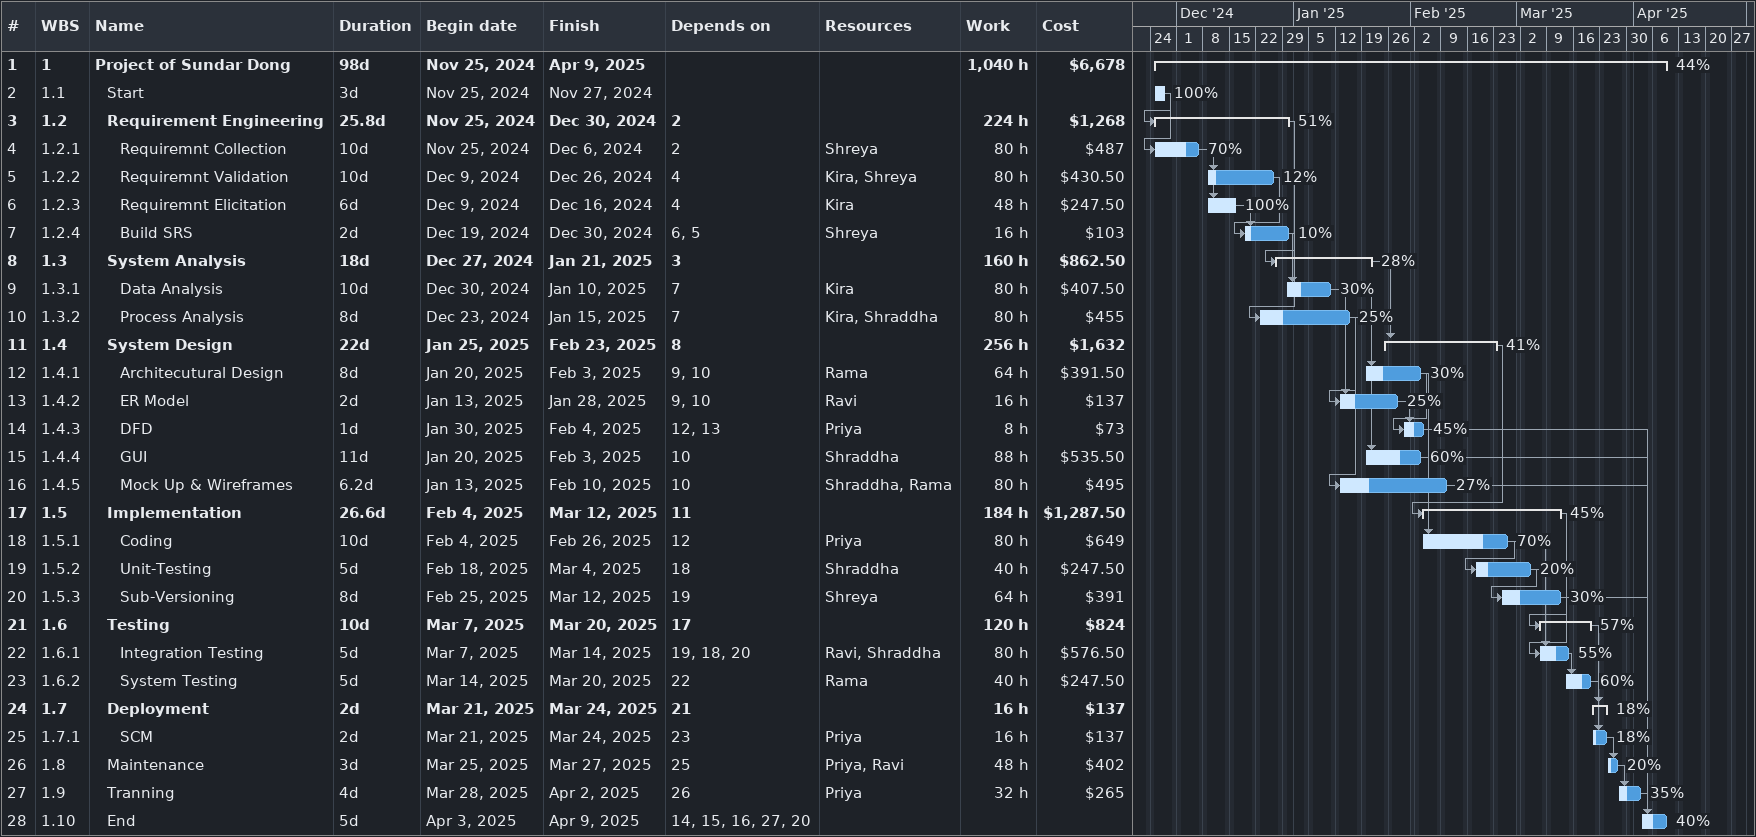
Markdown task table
| ID | WBS | Task | Duration | Start | Finish | Predecessors | Resources | % complete | Work (h) | Cost ($) |
|---|---|---|---|---|---|---|---|---|---|---|
| 1 | 1 | **Project of Sundar Dong** | 98d | 2024-11-25 | 2025-04-09 |  |  | 44 | 1040 | 6678 |
| 2 | 1.1 | Start | 3d | 2024-11-25 | 2024-11-27 |  |  | 100 |  |  |
| 3 | 1.2 | **Requirement Engineering** | 25.8d | 2024-11-25 | 2024-12-30 | 2 |  | 51 | 224 | 1268 |
| 4 | 1.2.1 | Requiremnt Collection | 10d | 2024-11-25 | 2024-12-06 | 2 | Shreya | 70 | 80 | 487 |
| 5 | 1.2.2 | Requiremnt Validation | 10d | 2024-12-09 | 2024-12-26 | 4 | Kira, Shreya | 12 | 80 | 430.50 |
| 6 | 1.2.3 | Requiremnt Elicitation | 6d | 2024-12-09 | 2024-12-16 | 4 | Kira | 100 | 48 | 247.50 |
| 7 | 1.2.4 | Build SRS | 2d | 2024-12-19 | 2024-12-30 | 6, 5 | Shreya | 10 | 16 | 103 |
| 8 | 1.3 | **System Analysis** | 18d | 2024-12-27 | 2025-01-21 | 3 |  | 28 | 160 | 862.50 |
| 9 | 1.3.1 | Data Analysis | 10d | 2024-12-30 | 2025-01-10 | 7 | Kira | 30 | 80 | 407.50 |
| 10 | 1.3.2 | Process Analysis | 8d | 2024-12-23 | 2025-01-15 | 7 | Kira, Shraddha | 25 | 80 | 455 |
| 11 | 1.4 | **System Design** | 22d | 2025-01-25 | 2025-02-23 | 8 |  | 41 | 256 | 1632 |
| 12 | 1.4.1 | Architecutural Design | 8d | 2025-01-20 | 2025-02-03 | 9, 10 | Rama | 30 | 64 | 391.50 |
| 13 | 1.4.2 | ER Model | 2d | 2025-01-13 | 2025-01-28 | 9, 10 | Ravi | 25 | 16 | 137 |
| 14 | 1.4.3 | DFD | 1d | 2025-01-30 | 2025-02-04 | 12, 13 | Priya | 45 | 8 | 73 |
| 15 | 1.4.4 | GUI | 11d | 2025-01-20 | 2025-02-03 | 10 | Shraddha | 60 | 88 | 535.50 |
| 16 | 1.4.5 | Mock Up & Wireframes | 6.2d | 2025-01-13 | 2025-02-10 | 10 | Shraddha, Rama | 27 | 80 | 495 |
| 17 | 1.5 | **Implementation** | 26.6d | 2025-02-04 | 2025-03-12 | 11 |  | 45 | 184 | 1287.50 |
| 18 | 1.5.1 | Coding | 10d | 2025-02-04 | 2025-02-26 | 12 | Priya | 70 | 80 | 649 |
| 19 | 1.5.2 | Unit-Testing | 5d | 2025-02-18 | 2025-03-04 | 18 | Shraddha | 20 | 40 | 247.50 |
| 20 | 1.5.3 | Sub-Versioning | 8d | 2025-02-25 | 2025-03-12 | 19 | Shreya | 30 | 64 | 391 |
| 21 | 1.6 | **Testing** | 10d | 2025-03-07 | 2025-03-20 | 17 |  | 57 | 120 | 824 |
| 22 | 1.6.1 | Integration Testing | 5d | 2025-03-07 | 2025-03-14 | 19, 18, 20 | Ravi, Shraddha | 55 | 80 | 576.50 |
| 23 | 1.6.2 | System Testing | 5d | 2025-03-14 | 2025-03-20 | 22 | Rama | 60 | 40 | 247.50 |
| 24 | 1.7 | **Deployment** | 2d | 2025-03-21 | 2025-03-24 | 21 |  | 18 | 16 | 137 |
| 25 | 1.7.1 | SCM | 2d | 2025-03-21 | 2025-03-24 | 23 | Priya | 18 | 16 | 137 |
| 26 | 1.8 | Maintenance | 3d | 2025-03-25 | 2025-03-27 | 25 | Priya, Ravi | 20 | 48 | 402 |
| 27 | 1.9 | Tranning | 4d | 2025-03-28 | 2025-04-02 | 26 | Priya | 35 | 32 | 265 |
| 28 | 1.10 | End | 5d | 2025-04-03 | 2025-04-09 | 14, 15, 16, 27, 20 |  | 40 |  |  |
